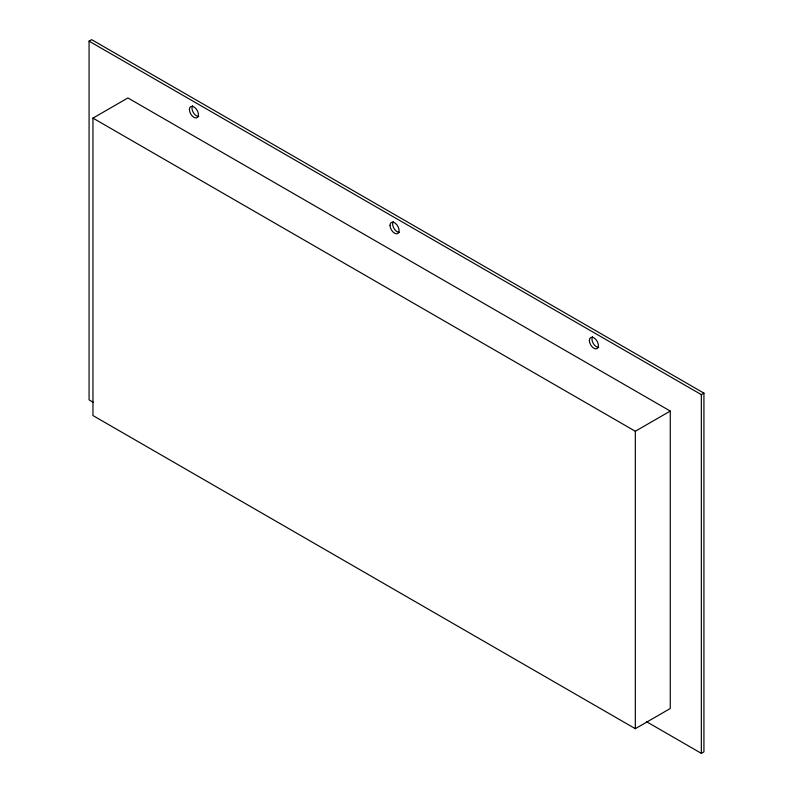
<?xml version="1.0" encoding="UTF-8"?>
<svg xmlns="http://www.w3.org/2000/svg" width="793" height="793" viewBox="0 0 793 793"><rect width="100%" height="100%" fill="white"/><g stroke="black" fill="none" stroke-linecap="round" stroke-linejoin="round"><path stroke-width="1.19" d="M93.366 402.338L89.074 399.87L89.074 41.147L91.661 39.65L703.926 393.13L703.926 751.853L701.339 753.35L646.652 721.779M92.959 118.117L127.911 97.945L670.273 411.071L670.273 708.506L635.322 728.688L92.959 415.562L92.959 118.117L635.322 431.253L670.273 411.071M89.074 41.147L701.339 394.627L703.926 393.13M701.339 394.627L701.339 753.35M635.322 431.253L635.322 728.688M198.775 116.482A6.403 3.697 60 0 1 193.314 112.497A6.403 3.697 60 0 1 192.59 105.766M399.414 232.319A6.403 3.697 60 0 1 393.943 228.334A6.403 3.697 60 0 1 393.219 221.604M598.755 347.403A6.403 3.697 60 0 1 593.283 343.419A6.403 3.697 60 0 1 592.559 336.688M589.368 340.445A6.403 3.697 60 0 0 596.167 348.9A6.403 3.697 60 0 0 596.167 339.84A6.403 3.697 60 0 0 589.368 340.445M189.398 109.523A6.403 3.697 60 0 0 196.188 117.979A6.403 3.697 60 0 0 196.188 108.919A6.403 3.697 60 0 0 189.398 109.523M390.027 225.361A6.403 3.697 60 0 0 396.827 233.816A6.403 3.697 60 0 0 396.827 224.756A6.403 3.697 60 0 0 390.027 225.361"/></g></svg>
